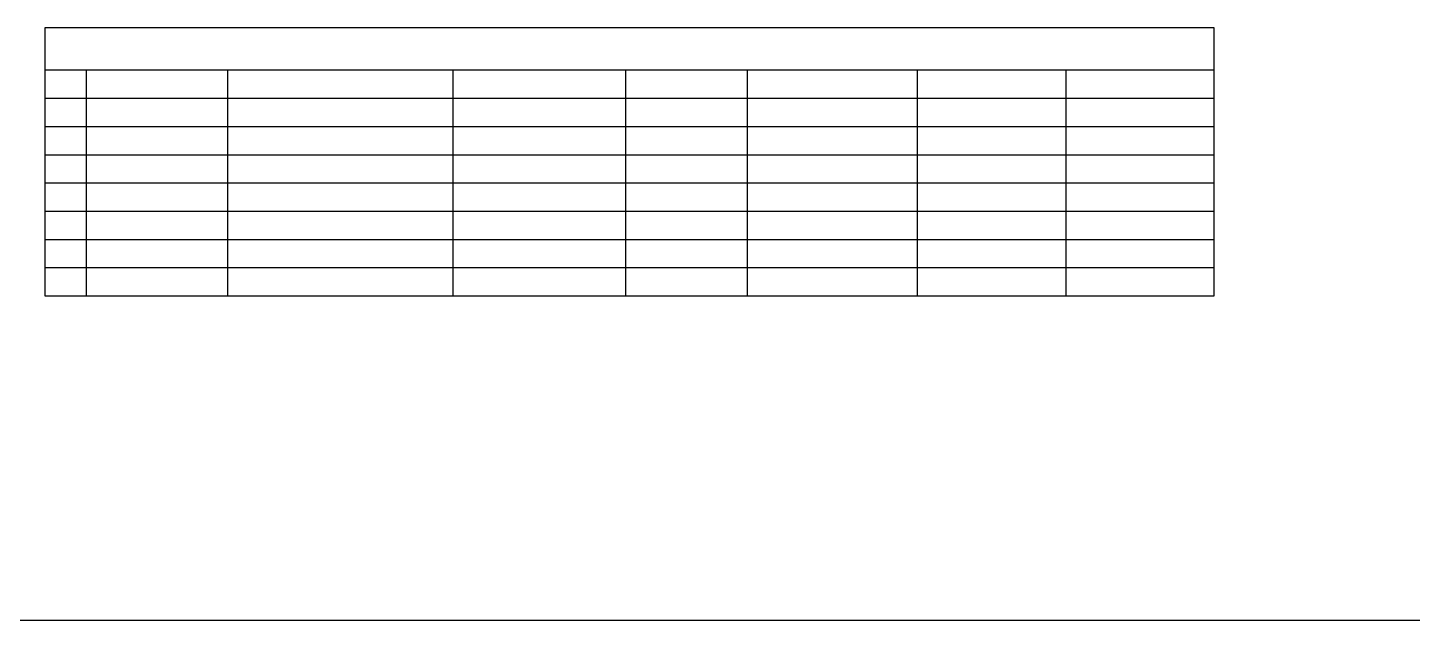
# Model space of a CAD drawing. Header units: metres. Extents: x -220 to 294, y -29 to 18.
# Drawn here: x -137.19 to -127.38, y -12 to -7.8 of the extents above; entities that cross this region are included whole.
import ezdxf

# ---------------------------------------------------------------- set-up
doc = ezdxf.new("R2010")
doc.units = ezdxf.units.M
doc.header["$MEASUREMENT"] = 0
doc.layers.add('Cizgi', color=7, linetype='Continuous')
doc.layers.add('Standart', color=7, linetype='Continuous')

msp = doc.modelspace()

# ---------------------------------------------------------------- linework, layer by layer
at = {"layer": 'Cizgi', "color": 216, "linetype": 'Continuous', "lineweight": -3}
msp.add_lwpolyline([(-148.083, -12), (-118.283, -12)], dxfattribs=at)
at = {"layer": 'Standart', "color": 118, "linetype": 'Continuous', "lineweight": -3}
for points in [[(-128.783, -7.8), (-137.0721, -7.8)], [(-137.0721, -7.8), (-137.0721, -9.7)], [(-128.783, -9.7), (-128.783, -7.8)], [(-128.783, -8.1), (-137.0721, -8.1)], [(-136.7789, -8.1), (-136.7789, -9.7)], [(-135.7784, -8.1), (-135.7784, -9.7)], [(-134.1809, -8.1), (-134.1809, -9.7)], [(-132.9561, -8.1), (-132.9561, -9.7)], [(-132.0945, -8.1), (-132.0945, -9.7)], [(-130.8885, -8.1), (-130.8885, -9.7)], [(-129.8357, -8.1), (-129.8357, -9.7)], [(-137.0721, -8.3), (-128.783, -8.3)], [(-137.0721, -8.5), (-128.783, -8.5)], [(-137.0721, -8.7), (-128.783, -8.7)], [(-137.0721, -8.9), (-128.783, -8.9)], [(-137.0721, -9.1), (-128.783, -9.1)], [(-137.0721, -9.3), (-128.783, -9.3)], [(-137.0721, -9.5), (-128.783, -9.5)], [(-137.0721, -9.7), (-128.783, -9.7)]]:
    msp.add_lwpolyline(points, dxfattribs=at)

doc.saveas('drawing.dxf')
